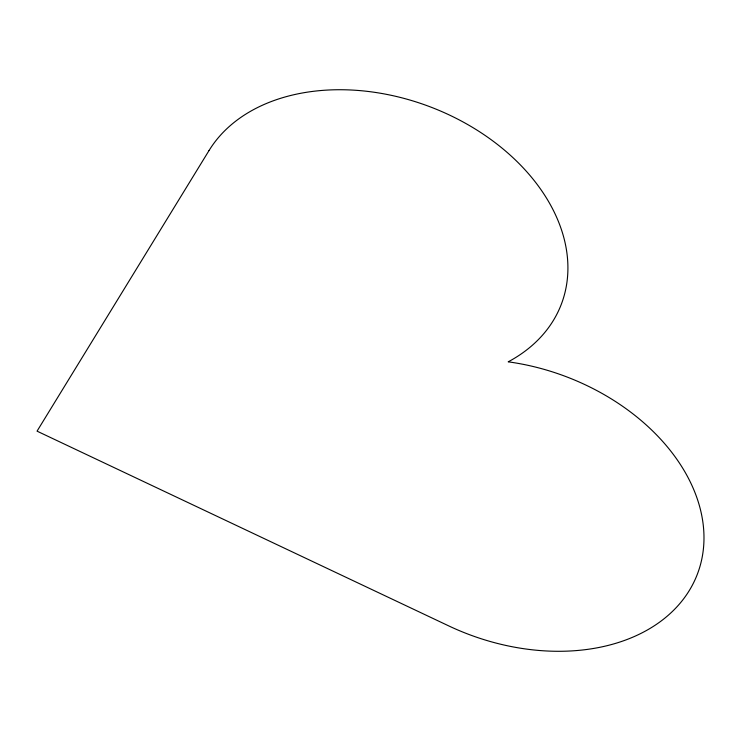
<?xml version="1.0" encoding="UTF-8"?>
<svg xmlns="http://www.w3.org/2000/svg" width="741" height="741" viewBox="0 0 741 741"><rect width="100%" height="100%" fill="white"/><g stroke="black" fill="none" stroke-linecap="round" stroke-linejoin="round"><path stroke-width="1.11" d="M209.018 150.562L37.05 431.151L448.675 625.867A192.817 137.761 20.8 0 0 701.486 560.539A192.817 137.761 20.8 0 0 508.206 361.83A192.817 137.761 20.8 0 0 488.236 137.613A192.817 137.761 20.8 0 0 209.018 150.562"/></g></svg>
